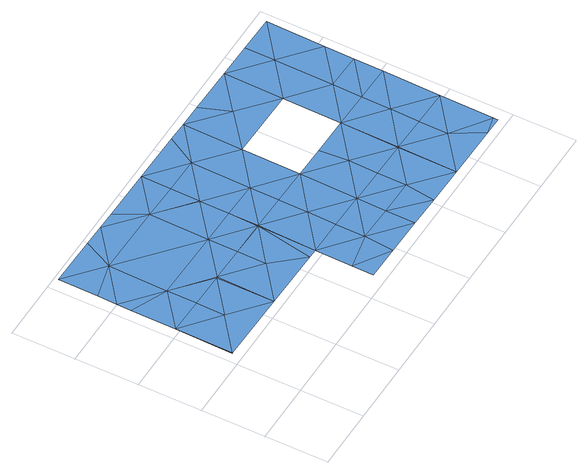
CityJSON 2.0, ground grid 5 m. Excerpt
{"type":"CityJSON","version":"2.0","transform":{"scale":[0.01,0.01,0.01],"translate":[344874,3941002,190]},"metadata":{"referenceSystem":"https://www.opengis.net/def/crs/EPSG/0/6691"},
"CityObjects":{
"waterbody1":{"type":"WaterBody","attributes":{"name":"10","class":"1140","function":"1","WaterBodyRiverFloodingRiskAttribute.description":"5","WaterBodyRiverFloodingRiskAttribute.rankOrg":"1","WaterBodyRiverFloodingRiskAttribute.adminType":"2","WaterBodyRiverFloodingRiskAttribute.scale":"L2"},"geometry":[{"type":"MultiSurface","lod":"1","boundaries":[[[0,1,2]],[[3,4,5]],[[6,5,4]],[[7,5,6]],[[7,8,5]],[[0,9,1]],[[10,1,9]],[[10,11,1]],[[1,12,5]],[[5,12,3]],[[3,13,4]],[[14,8,15]],[[16,8,14]],[[16,17,8]],[[18,5,8]],[[5,18,1]],[[18,2,1]],[[2,18,19]],[[19,18,20]],[[18,21,20]],[[21,18,22]],[[1,11,12]],[[15,8,7]],[[8,17,22]],[[8,22,18]]]}]},
"waterbody2":{"type":"WaterBody","attributes":{"name":"10","class":"1140","function":"1","WaterBodyRiverFloodingRiskAttribute.description":"5","WaterBodyRiverFloodingRiskAttribute.rankOrg":"1","WaterBodyRiverFloodingRiskAttribute.adminType":"2","WaterBodyRiverFloodingRiskAttribute.scale":"L2"},"geometry":[{"type":"MultiSurface","lod":"1","boundaries":[[[23,24,25]],[[24,26,25]],[[27,26,24]],[[25,26,28]],[[29,25,28]],[[29,30,25]],[[30,31,25]],[[25,31,23]]]}]},
"waterbody3":{"type":"WaterBody","attributes":{"name":"10","class":"1140","function":"1","WaterBodyRiverFloodingRiskAttribute.description":"5","WaterBodyRiverFloodingRiskAttribute.rankOrg":"3","WaterBodyRiverFloodingRiskAttribute.adminType":"2","WaterBodyRiverFloodingRiskAttribute.scale":"L2"},"geometry":[{"type":"MultiSurface","lod":"1","boundaries":[[[9,32,33]],[[34,23,35]],[[13,23,34]],[[13,36,23]],[[36,13,37]],[[13,3,37]],[[38,35,39]],[[40,41,42]],[[41,43,42]],[[44,43,41]],[[44,45,43]],[[46,45,44]],[[46,47,45]],[[48,42,43]],[[42,48,39]],[[10,49,11]],[[49,50,11]],[[49,33,50]],[[11,50,12]],[[12,50,37]],[[10,9,49]],[[3,12,37]],[[50,36,37]],[[38,34,35]],[[49,9,33]],[[35,23,31]],[[35,30,39]],[[42,30,40]],[[45,51,52]],[[45,47,51]],[[52,43,45]],[[42,39,30]],[[31,30,35]]]}]},
"waterbody4":{"type":"WaterBody","attributes":{"name":"10","class":"1140","function":"1","WaterBodyRiverFloodingRiskAttribute.description":"5","WaterBodyRiverFloodingRiskAttribute.rankOrg":"2","WaterBodyRiverFloodingRiskAttribute.adminType":"2","WaterBodyRiverFloodingRiskAttribute.scale":"L2"},"geometry":[{"type":"MultiSurface","lod":"1","boundaries":[[[53,54,55]],[[53,47,56]],[[56,57,54]],[[57,58,59]],[[59,29,28]],[[29,59,58]],[[56,47,46]],[[54,53,56]],[[58,41,40]],[[41,58,57]],[[44,41,57]],[[56,44,57]],[[46,44,56]],[[30,29,58]],[[40,30,58]]]}]},
"waterbody5":{"type":"WaterBody","attributes":{"name":"10","class":"1140","function":"1","WaterBodyRiverFloodingRiskAttribute.description":"5","WaterBodyRiverFloodingRiskAttribute.rankOrg":"2","WaterBodyRiverFloodingRiskAttribute.adminType":"2","WaterBodyRiverFloodingRiskAttribute.scale":"L2"},"geometry":[{"type":"MultiSurface","lod":"1","boundaries":[[[60,61,62]],[[63,64,62]],[[65,66,67]],[[68,62,64]],[[65,67,69]],[[43,60,68]],[[6,34,70]],[[70,34,38]],[[16,71,72]],[[72,71,67]],[[71,7,70]],[[71,70,69]],[[69,70,39]],[[38,39,70]],[[15,71,14]],[[16,14,71]],[[6,70,7]],[[4,13,34]],[[67,71,69]],[[71,15,7]],[[6,4,34]],[[68,60,62]],[[69,68,65]],[[65,68,64]],[[65,64,66]],[[73,63,62]],[[61,73,62]],[[52,74,60]],[[74,52,51]],[[43,52,60]],[[60,74,61]]]}]}
},
"vertices":[
[94,1394,96],[378,1266,96],[96,1504,96],[940,1023,96],[1221,1023,96],[944,1256,96],[1225,1251,96],[1229,1484,96],[952,1722,96],[88,1038,97],[374,1033,96],[653,1028,96],[659,1028,96],[1221,1018,96],[1233,1717,96],[1229,1486,96],[1237,1950,96],[827,1957,96],[386,1732,96],[99,1658,96],[104,1970,96],[499,1963,96],[675,1960,96],
[1213,563,96],[1208,268,96],[1494,326,96],[1474,93,96],[1205,98,96],[1775,88,96],[1779,321,96],[1783,553,96],[1498,558,96],
[80,583,97],[84,583,97],[1226,1018,96],[1502,786,96],[1140,565,96],[936,796,96],[1506,1013,96],[1791,1008,96],[2064,549,96],[2344,544,96],[2068,776,96],[2353,999,96],[2345,544,96],[2635,766,96],[2630,539,96],[2916,534,96],[2053,1004,96],[370,806,96],[651,573,96],[2924,989,96],[2638,994,96],
[2908,106,96],[2771,70,96],[2908,68,96],[2626,306,96],[2337,78,96],[2060,316,96],[2029,83,96],
[2643,1226,96],[2932,1454,96],[2651,1692,96],[2647,1925,96],[2369,1930,96],[2084,1702,96],[1996,1937,96],[1808,1940,96],[2361,1464,96],[1800,1474,96],[1510,1246,96],[1518,1712,96],[1647,1943,96],[2940,1920,96],[2928,1220,96]
]}
